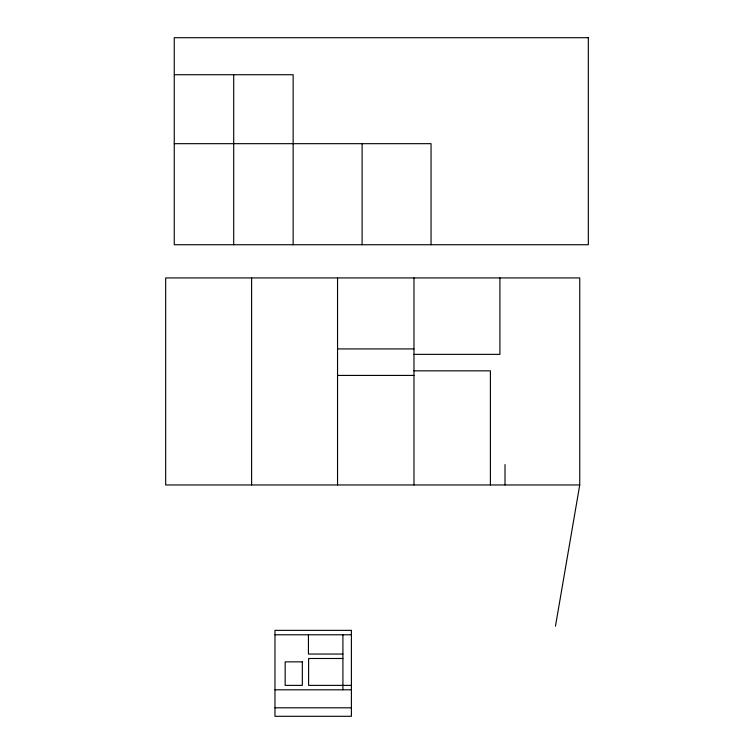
<?xml version="1.0" encoding="UTF-8"?>
<svg xmlns="http://www.w3.org/2000/svg" width="754" height="754" viewBox="0 0 754 754"><rect width="100%" height="100%" fill="white"/><g stroke="black" fill="none" stroke-linecap="round" stroke-linejoin="round"><path stroke-width="1.13" d="M555.472 626.159L579.741 484.963L579.741 277.934L165.673 277.934L165.673 484.963L579.741 484.963M174.259 74.721L293.146 74.721L293.146 244.73M174.259 143.675L431.052 143.675L431.052 244.73M337.547 348.923L413.974 348.923M413.974 354.361L499.911 354.361L499.911 277.934M413.974 370.836L490.402 370.836L490.402 484.963M337.547 375.426L413.974 375.426M274.974 634.783L351.402 634.783M342.91 654.048L308.433 654.048L308.433 634.783M342.91 658.496L308.603 658.496L308.603 685.386L351.402 685.386M274.974 689.806L351.402 689.806M274.974 707.808L351.402 707.808M505.01 464.587L505.01 484.963M413.974 277.934L413.974 484.963M362.099 143.675L362.099 244.73M342.91 634.783L342.91 689.806M337.547 277.934L337.547 484.963M251.61 277.934L251.61 484.963M233.702 74.721L233.702 244.73M588.327 37.7L174.259 37.7L174.259 244.73L588.327 244.73L588.327 37.7M351.402 630.363L274.974 630.363L274.974 716.3L351.402 716.3L351.402 630.363M302.326 661.852L285.172 661.852L285.172 685.386L302.326 685.386L302.326 661.852"/></g></svg>
